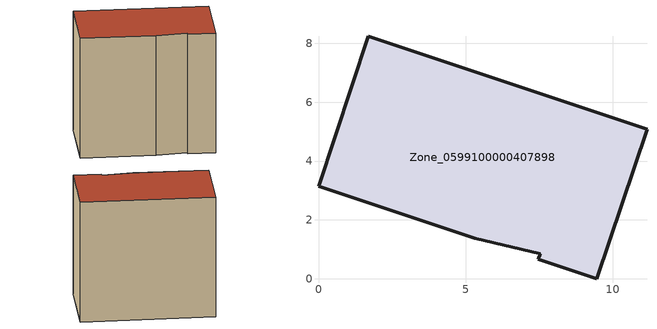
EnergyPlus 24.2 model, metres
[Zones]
Zone_0599100000407898
 floor ground (C_G): 7.53,0.86 5.3,1.38 0,3.15 1.7,8.24 11.16,5.09 9.45,0 7.47,0.66 z0
 wall outside (C_F): 11.16,5.09 1.7,8.24 0,3.15 5.3,1.38 7.53,0.86 7.47,0.66 9.45,0 11.16,5.09 z0:9.43
 roof outside (C_R): 5.3,1.38 7.53,0.86 7.47,0.66 9.45,0 11.16,5.09 1.7,8.24 0,3.15 z9.43
[BUILDING]
Pand.0599100000407898: North Axis=0; Terrain=City; Loads Convergence Tolerance Value=0.04; Temperature Convergence Tolerance Value=0.4; Solar Distribution=FullExterior; Maximum Number of Warmup Days=25; Minimum Number of Warmup Days=1
[Site:Location]
Rotterdam.The.Hague.AP_ZH_NLD Design_Conditions: Latitude=51.96; Longitude=4.45; Time Zone=1; Elevation=-4.5
[SITE:GROUNDTEMPERATURE:BUILDINGSURFACE]
18, 18, 18, 18, 18, 18, 18, 18, 18, 18, 18, 18
[MATERIAL] Thermal Absorptance=0.9; Solar Absorptance=0.7; Visible Absorptance=0.7
Name | Roughness | Thickness | Conductivity | Density | Specific Heat
G.TC.1992-2005 | MediumSmooth | 0.15 | 0.06 | 540 | 1210
F.TC.1992-2005 | Rough | 0.3 | 0.12 | 1920 | 840
R.TC.1992-2005 | MediumRough | 0.2 | 0.08 | 1500 | 1000
[CONSTRUCTION]
C_G: G.TC.1992-2005
C_F: F.TC.1992-2005
C_R: R.TC.1992-2005
[ZONE]
Zone_0599100000407898: Type=1; Multiplier=1; Ceiling Height=Autocalculate; Volume=Autocalculate; Floor Area=autocalculate; Part of Total Floor Area=Yes
[ZONEINFILTRATION:DESIGNFLOWRATE]
Infil_Zone_0599100000407898: Zone or ZoneList or Space or SpaceList=Zone_0599100000407898; Schedule=AlwaysOn; Design Flow Rate Calculation Method=Flow/Area; Flow Rate per Floor Area=0.0015; Constant Term Coefficient=1; Temperature Term Coefficient=0; Velocity Term Coefficient=0; Velocity Squared Term Coefficient=0
[HVACTEMPLATE:ZONE:IDEALLOADSAIRSYSTEM]
Zone_0599100000407898: Maximum Heating Supply Air Temperature=50; Minimum Cooling Supply Air Temperature=13; Maximum Heating Supply Air Humidity Ratio=0.0156; Minimum Cooling Supply Air Humidity Ratio=0.0077; Heating Limit=NoLimit; Cooling Limit=NoLimit; Dehumidification Control Type=ConstantSensibleHeatRatio; Cooling Sensible Heat Ratio=0.7; Dehumidification Setpoint=60; Humidification Control Type=None; Humidification Setpoint=30; Outdoor Air Method=None; Outdoor Air Flow Rate per Person=0.00944; Outdoor Air Flow Rate per Zone Floor Area=0; Outdoor Air Flow Rate per Zone=0; Demand Controlled Ventilation Type=None; Outdoor Air Economizer Type=NoEconomizer; Heat Recovery Type=None; Sensible Heat Recovery Effectiveness=0.7; Latent Heat Recovery Effectiveness=0.65
[ZONECONTROL:THERMOSTAT]
ThermostatControl_Zone_0599100000407898: Zone or ZoneList=Zone_0599100000407898; Control Type Schedule=DualSetpointControlType; Control 1=Thermostat_Zone_0599100000407898; Temperature Difference Between Cutout And Setpoint=0
[THERMOSTATSETPOINT:DUALSETPOINT]
Thermostat_Zone_0599100000407898: Heating Setpoint Temperature Schedule=HeatingSetpoint_Zone_0599100000407898; Cooling Setpoint Temperature Schedule=CoolingSetpoint_Zone_0599100000407898
[SCHEDULE:COMPACT]
HeatingSetpoint_Zone_0599100000407898: Through: 12/31, For: AllDays, Until: 24:00, 21
CoolingSetpoint_Zone_0599100000407898: Through: 12/31, For: AllDays, Until: 24:00, 24
DualSetpointControlType: Through: 12/31, For: AllDays, Until: 24:00, 4
AlwaysOn: Through: 12/31, For: AllDays, Until: 24:00, 1
